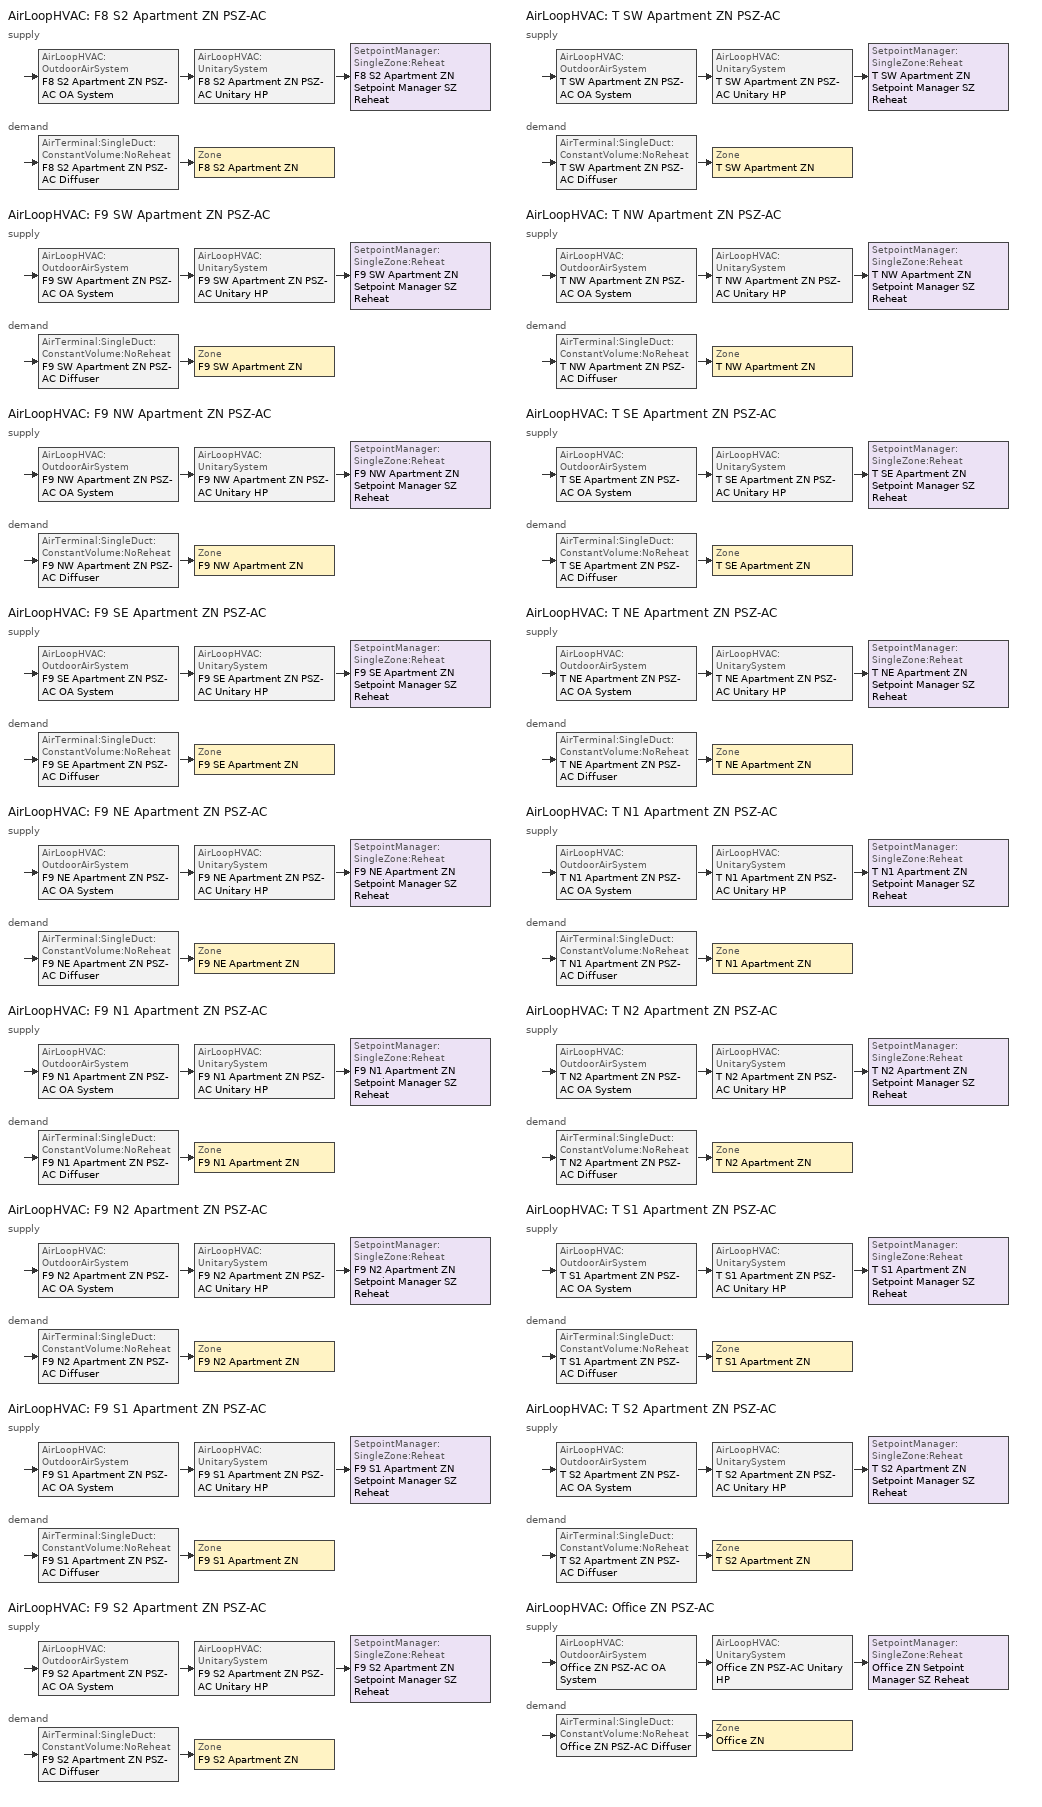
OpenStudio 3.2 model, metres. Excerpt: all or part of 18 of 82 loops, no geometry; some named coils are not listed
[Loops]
AirLoopHVAC 'F8 S2 Apartment ZN PSZ-AC'
 supply: AirLoopHVAC:OutdoorAirSystem 'F8 S2 Apartment ZN PSZ-AC OA System' > AirLoopHVAC:UnitarySystem 'F8 S2 Apartment ZN PSZ-AC Unitary HP' > SetpointManager:SingleZone:Reheat 'F8 S2 Apartment ZN Setpoint Manager SZ Reheat'
 demand: AirTerminal:SingleDuct:ConstantVolume:NoReheat 'F8 S2 Apartment ZN PSZ-AC Diffuser' > Zone 'F8 S2 Apartment ZN'
AirLoopHVAC 'F9 SW Apartment ZN PSZ-AC'
 supply: AirLoopHVAC:OutdoorAirSystem 'F9 SW Apartment ZN PSZ-AC OA System' > AirLoopHVAC:UnitarySystem 'F9 SW Apartment ZN PSZ-AC Unitary HP' > SetpointManager:SingleZone:Reheat 'F9 SW Apartment ZN Setpoint Manager SZ Reheat'
 demand: AirTerminal:SingleDuct:ConstantVolume:NoReheat 'F9 SW Apartment ZN PSZ-AC Diffuser' > Zone 'F9 SW Apartment ZN'
AirLoopHVAC 'F9 NW Apartment ZN PSZ-AC'
 supply: AirLoopHVAC:OutdoorAirSystem 'F9 NW Apartment ZN PSZ-AC OA System' > AirLoopHVAC:UnitarySystem 'F9 NW Apartment ZN PSZ-AC Unitary HP' > SetpointManager:SingleZone:Reheat 'F9 NW Apartment ZN Setpoint Manager SZ Reheat'
 demand: AirTerminal:SingleDuct:ConstantVolume:NoReheat 'F9 NW Apartment ZN PSZ-AC Diffuser' > Zone 'F9 NW Apartment ZN'
AirLoopHVAC 'F9 SE Apartment ZN PSZ-AC'
 supply: AirLoopHVAC:OutdoorAirSystem 'F9 SE Apartment ZN PSZ-AC OA System' > AirLoopHVAC:UnitarySystem 'F9 SE Apartment ZN PSZ-AC Unitary HP' > SetpointManager:SingleZone:Reheat 'F9 SE Apartment ZN Setpoint Manager SZ Reheat'
 demand: AirTerminal:SingleDuct:ConstantVolume:NoReheat 'F9 SE Apartment ZN PSZ-AC Diffuser' > Zone 'F9 SE Apartment ZN'
AirLoopHVAC 'F9 NE Apartment ZN PSZ-AC'
 supply: AirLoopHVAC:OutdoorAirSystem 'F9 NE Apartment ZN PSZ-AC OA System' > AirLoopHVAC:UnitarySystem 'F9 NE Apartment ZN PSZ-AC Unitary HP' > SetpointManager:SingleZone:Reheat 'F9 NE Apartment ZN Setpoint Manager SZ Reheat'
 demand: AirTerminal:SingleDuct:ConstantVolume:NoReheat 'F9 NE Apartment ZN PSZ-AC Diffuser' > Zone 'F9 NE Apartment ZN'
AirLoopHVAC 'F9 N1 Apartment ZN PSZ-AC'
 supply: AirLoopHVAC:OutdoorAirSystem 'F9 N1 Apartment ZN PSZ-AC OA System' > AirLoopHVAC:UnitarySystem 'F9 N1 Apartment ZN PSZ-AC Unitary HP' > SetpointManager:SingleZone:Reheat 'F9 N1 Apartment ZN Setpoint Manager SZ Reheat'
 demand: AirTerminal:SingleDuct:ConstantVolume:NoReheat 'F9 N1 Apartment ZN PSZ-AC Diffuser' > Zone 'F9 N1 Apartment ZN'
AirLoopHVAC 'F9 N2 Apartment ZN PSZ-AC'
 supply: AirLoopHVAC:OutdoorAirSystem 'F9 N2 Apartment ZN PSZ-AC OA System' > AirLoopHVAC:UnitarySystem 'F9 N2 Apartment ZN PSZ-AC Unitary HP' > SetpointManager:SingleZone:Reheat 'F9 N2 Apartment ZN Setpoint Manager SZ Reheat'
 demand: AirTerminal:SingleDuct:ConstantVolume:NoReheat 'F9 N2 Apartment ZN PSZ-AC Diffuser' > Zone 'F9 N2 Apartment ZN'
AirLoopHVAC 'F9 S1 Apartment ZN PSZ-AC'
 supply: AirLoopHVAC:OutdoorAirSystem 'F9 S1 Apartment ZN PSZ-AC OA System' > AirLoopHVAC:UnitarySystem 'F9 S1 Apartment ZN PSZ-AC Unitary HP' > SetpointManager:SingleZone:Reheat 'F9 S1 Apartment ZN Setpoint Manager SZ Reheat'
 demand: AirTerminal:SingleDuct:ConstantVolume:NoReheat 'F9 S1 Apartment ZN PSZ-AC Diffuser' > Zone 'F9 S1 Apartment ZN'
AirLoopHVAC 'F9 S2 Apartment ZN PSZ-AC'
 supply: AirLoopHVAC:OutdoorAirSystem 'F9 S2 Apartment ZN PSZ-AC OA System' > AirLoopHVAC:UnitarySystem 'F9 S2 Apartment ZN PSZ-AC Unitary HP' > SetpointManager:SingleZone:Reheat 'F9 S2 Apartment ZN Setpoint Manager SZ Reheat'
 demand: AirTerminal:SingleDuct:ConstantVolume:NoReheat 'F9 S2 Apartment ZN PSZ-AC Diffuser' > Zone 'F9 S2 Apartment ZN'
AirLoopHVAC 'T SW Apartment ZN PSZ-AC'
 supply: AirLoopHVAC:OutdoorAirSystem 'T SW Apartment ZN PSZ-AC OA System' > AirLoopHVAC:UnitarySystem 'T SW Apartment ZN PSZ-AC Unitary HP' > SetpointManager:SingleZone:Reheat 'T SW Apartment ZN Setpoint Manager SZ Reheat'
 demand: AirTerminal:SingleDuct:ConstantVolume:NoReheat 'T SW Apartment ZN PSZ-AC Diffuser' > Zone 'T SW Apartment ZN'
AirLoopHVAC 'T NW Apartment ZN PSZ-AC'
 supply: AirLoopHVAC:OutdoorAirSystem 'T NW Apartment ZN PSZ-AC OA System' > AirLoopHVAC:UnitarySystem 'T NW Apartment ZN PSZ-AC Unitary HP' > SetpointManager:SingleZone:Reheat 'T NW Apartment ZN Setpoint Manager SZ Reheat'
 demand: AirTerminal:SingleDuct:ConstantVolume:NoReheat 'T NW Apartment ZN PSZ-AC Diffuser' > Zone 'T NW Apartment ZN'
AirLoopHVAC 'T SE Apartment ZN PSZ-AC'
 supply: AirLoopHVAC:OutdoorAirSystem 'T SE Apartment ZN PSZ-AC OA System' > AirLoopHVAC:UnitarySystem 'T SE Apartment ZN PSZ-AC Unitary HP' > SetpointManager:SingleZone:Reheat 'T SE Apartment ZN Setpoint Manager SZ Reheat'
 demand: AirTerminal:SingleDuct:ConstantVolume:NoReheat 'T SE Apartment ZN PSZ-AC Diffuser' > Zone 'T SE Apartment ZN'
AirLoopHVAC 'T NE Apartment ZN PSZ-AC'
 supply: AirLoopHVAC:OutdoorAirSystem 'T NE Apartment ZN PSZ-AC OA System' > AirLoopHVAC:UnitarySystem 'T NE Apartment ZN PSZ-AC Unitary HP' > SetpointManager:SingleZone:Reheat 'T NE Apartment ZN Setpoint Manager SZ Reheat'
 demand: AirTerminal:SingleDuct:ConstantVolume:NoReheat 'T NE Apartment ZN PSZ-AC Diffuser' > Zone 'T NE Apartment ZN'
AirLoopHVAC 'T N1 Apartment ZN PSZ-AC'
 supply: AirLoopHVAC:OutdoorAirSystem 'T N1 Apartment ZN PSZ-AC OA System' > AirLoopHVAC:UnitarySystem 'T N1 Apartment ZN PSZ-AC Unitary HP' > SetpointManager:SingleZone:Reheat 'T N1 Apartment ZN Setpoint Manager SZ Reheat'
 demand: AirTerminal:SingleDuct:ConstantVolume:NoReheat 'T N1 Apartment ZN PSZ-AC Diffuser' > Zone 'T N1 Apartment ZN'
AirLoopHVAC 'T N2 Apartment ZN PSZ-AC'
 supply: AirLoopHVAC:OutdoorAirSystem 'T N2 Apartment ZN PSZ-AC OA System' > AirLoopHVAC:UnitarySystem 'T N2 Apartment ZN PSZ-AC Unitary HP' > SetpointManager:SingleZone:Reheat 'T N2 Apartment ZN Setpoint Manager SZ Reheat'
 demand: AirTerminal:SingleDuct:ConstantVolume:NoReheat 'T N2 Apartment ZN PSZ-AC Diffuser' > Zone 'T N2 Apartment ZN'
AirLoopHVAC 'T S1 Apartment ZN PSZ-AC'
 supply: AirLoopHVAC:OutdoorAirSystem 'T S1 Apartment ZN PSZ-AC OA System' > AirLoopHVAC:UnitarySystem 'T S1 Apartment ZN PSZ-AC Unitary HP' > SetpointManager:SingleZone:Reheat 'T S1 Apartment ZN Setpoint Manager SZ Reheat'
 demand: AirTerminal:SingleDuct:ConstantVolume:NoReheat 'T S1 Apartment ZN PSZ-AC Diffuser' > Zone 'T S1 Apartment ZN'
AirLoopHVAC 'T S2 Apartment ZN PSZ-AC'
 supply: AirLoopHVAC:OutdoorAirSystem 'T S2 Apartment ZN PSZ-AC OA System' > AirLoopHVAC:UnitarySystem 'T S2 Apartment ZN PSZ-AC Unitary HP' > SetpointManager:SingleZone:Reheat 'T S2 Apartment ZN Setpoint Manager SZ Reheat'
 demand: AirTerminal:SingleDuct:ConstantVolume:NoReheat 'T S2 Apartment ZN PSZ-AC Diffuser' > Zone 'T S2 Apartment ZN'
AirLoopHVAC 'Office ZN PSZ-AC'
 supply: AirLoopHVAC:OutdoorAirSystem 'Office ZN PSZ-AC OA System' > AirLoopHVAC:UnitarySystem 'Office ZN PSZ-AC Unitary HP' > SetpointManager:SingleZone:Reheat 'Office ZN Setpoint Manager SZ Reheat'
 demand: AirTerminal:SingleDuct:ConstantVolume:NoReheat 'Office ZN PSZ-AC Diffuser' > Zone 'Office ZN'
[Sizing:Zone] Zone Cooling Design Supply Air Temperature Input Method=SupplyAirTemperature; Zone Cooling Design Supply Air Temperature {C}=12.7778; Zone Cooling Design Supply Air Temperature Difference {deltaC}=11.11; Zone Heating Design Supply Air Temperature Input Method=SupplyAirTemperature; Zone Heating Design Supply Air Temperature {C}=50; Zone Heating Design Supply Air Temperature Difference {deltaC}=11.11; Zone Cooling Design Supply Air Humidity Ratio {kg-H2O/kg-air}=0.0085; Zone Heating Design Supply Air Humidity Ratio {kg-H2O/kg-air}=0.008; Cooling Design Air Flow Method=DesignDay; Heating Design Air Flow Method=DesignDay; Account for Dedicated Outdoor Air System=No; Dedicated Outdoor Air System Control Strategy=NeutralSupplyAir; Dedicated Outdoor Air Low Setpoint Temperature for Design {C}=autosize; Dedicated Outdoor Air High Setpoint Temperature for Design {C}=autosize
F8 S2 Apartment ZN; F9 N1 Apartment ZN; F9 N2 Apartment ZN; F9 NE Apartment ZN; F9 NW Apartment ZN; F9 S1 Apartment ZN; F9 S2 Apartment ZN; F9 SE Apartment ZN; F9 SW Apartment ZN; Office ZN; T N1 Apartment ZN; T N2 Apartment ZN; T NE Apartment ZN; T NW Apartment ZN; T S1 Apartment ZN; T S2 Apartment ZN; T SE Apartment ZN; T SW Apartment ZN
[Zone equipment]
F8 S2 Apartment ZN: F8 S2 Apartment ZN PSZ-AC Diffuser, F8 S2 Apartment ZN ERV
F9 N1 Apartment ZN: F9 N1 Apartment ZN PSZ-AC Diffuser, F9 N1 Apartment ZN ERV
F9 N2 Apartment ZN: F9 N2 Apartment ZN PSZ-AC Diffuser, F9 N2 Apartment ZN ERV
F9 NE Apartment ZN: F9 NE Apartment ZN PSZ-AC Diffuser, F9 NE Apartment ZN ERV
F9 NW Apartment ZN: F9 NW Apartment ZN PSZ-AC Diffuser, F9 NW Apartment ZN ERV
F9 S1 Apartment ZN: F9 S1 Apartment ZN PSZ-AC Diffuser, F9 S1 Apartment ZN ERV
F9 S2 Apartment ZN: F9 S2 Apartment ZN PSZ-AC Diffuser, F9 S2 Apartment ZN ERV
F9 SE Apartment ZN: F9 SE Apartment ZN PSZ-AC Diffuser, F9 SE Apartment ZN ERV
F9 SW Apartment ZN: F9 SW Apartment ZN PSZ-AC Diffuser, F9 SW Apartment ZN ERV
Office ZN: Office ZN PSZ-AC Diffuser
T N1 Apartment ZN: T N1 Apartment ZN PSZ-AC Diffuser, T N1 Apartment ZN ERV
T N2 Apartment ZN: T N2 Apartment ZN PSZ-AC Diffuser, T N2 Apartment ZN ERV
T NE Apartment ZN: T NE Apartment ZN PSZ-AC Diffuser, T NE Apartment ZN ERV
T NW Apartment ZN: T NW Apartment ZN PSZ-AC Diffuser, T NW Apartment ZN ERV
T S1 Apartment ZN: T S1 Apartment ZN PSZ-AC Diffuser, T S1 Apartment ZN ERV
T S2 Apartment ZN: T S2 Apartment ZN PSZ-AC Diffuser, T S2 Apartment ZN ERV
T SE Apartment ZN: T SE Apartment ZN PSZ-AC Diffuser, T SE Apartment ZN ERV
T SW Apartment ZN: T SW Apartment ZN PSZ-AC Diffuser, T SW Apartment ZN ERV
[AirLoopHVAC] Availability Schedule=Always On; Design Supply Air Flow Rate {m3/s}=autosize; Design Return Air Flow Fraction of Supply Air Flow=1
F8 S2 Apartment ZN PSZ-AC; F9 SW Apartment ZN PSZ-AC; F9 NW Apartment ZN PSZ-AC; F9 SE Apartment ZN PSZ-AC; F9 NE Apartment ZN PSZ-AC; F9 N1 Apartment ZN PSZ-AC; F9 N2 Apartment ZN PSZ-AC; F9 S1 Apartment ZN PSZ-AC; F9 S2 Apartment ZN PSZ-AC; T SW Apartment ZN PSZ-AC; T NW Apartment ZN PSZ-AC; T SE Apartment ZN PSZ-AC; T NE Apartment ZN PSZ-AC; T N1 Apartment ZN PSZ-AC; T N2 Apartment ZN PSZ-AC; T S1 Apartment ZN PSZ-AC; T S2 Apartment ZN PSZ-AC; Office ZN PSZ-AC
[Sizing:System] Type of Load to Size On=Sensible; Design Outdoor Air Flow Rate {m3/s}=Autosize; Central Heating Maximum System Air Flow Ratio=1; Preheat Design Temperature {C}=7.22222; Preheat Design Humidity Ratio {kg-H2O/kg-Air}=0.008; Precool Design Temperature {C}=12.7778; Precool Design Humidity Ratio {kg-H2O/kg-Air}=0.008; Central Cooling Design Supply Air Temperature {C}=12.7778; Central Heating Design Supply Air Temperature {C}=50; Sizing Option=Coincident; 100% Outdoor Air in Cooling=No; 100% Outdoor Air in Heating=No; Central Cooling Design Supply Air Humidity Ratio {kg-H2O/kg-Air}=0.0085; Central Heating Design Supply Air Humidity Ratio {kg-H2O/kg-Air}=0.008; Cooling Design Air Flow Method=DesignDay; Cooling Design Air Flow Rate {m3/s}=0; Heating Design Air Flow Method=DesignDay; Heating Design Air Flow Rate {m3/s}=0; System Outdoor Air Method=ZoneSum; Zone Maximum Outdoor Air Fraction=1; Cooling Supply Air Flow Rate Per Floor Area {m3/s-m2}=0.00996765; Cooling Fraction of Autosized Cooling Supply Air Flow Rate=1; Cooling Supply Air Flow Rate Per Unit Cooling Capacity {m3/s-W}=3.94755e-05; Heating Supply Air Flow Rate Per Floor Area {m3/s-m2}=0.00996765; Heating Fraction of Autosized Heating Supply Air Flow Rate=1; Heating Fraction of Autosized Cooling Supply Air Flow Rate=1; Heating Supply Air Flow Rate Per Unit Heating Capacity {m3/s-W}=3.15882e-05; Cooling Design Capacity Method=CoolingDesignCapacity; Cooling Design Capacity {W}=autosize; Cooling Design Capacity Per Floor Area {W/m2}=234.7; Fraction of Autosized Cooling Design Capacity=1; Heating Design Capacity Method=HeatingDesignCapacity; Heating Design Capacity {W}=autosize; Heating Design Capacity Per Floor Area {W/m2}=157; Fraction of Autosized Heating Design Capacity=1; Central Cooling Capacity Control Method=OnOff
F8 S2 Apartment ZN PSZ-AC; F9 SW Apartment ZN PSZ-AC; F9 NW Apartment ZN PSZ-AC; F9 SE Apartment ZN PSZ-AC; F9 NE Apartment ZN PSZ-AC; F9 N1 Apartment ZN PSZ-AC; F9 N2 Apartment ZN PSZ-AC; F9 S1 Apartment ZN PSZ-AC; F9 S2 Apartment ZN PSZ-AC; T SW Apartment ZN PSZ-AC; T NW Apartment ZN PSZ-AC; T SE Apartment ZN PSZ-AC; T NE Apartment ZN PSZ-AC; T N1 Apartment ZN PSZ-AC; T N2 Apartment ZN PSZ-AC; T S1 Apartment ZN PSZ-AC; T S2 Apartment ZN PSZ-AC; Office ZN PSZ-AC
[SetpointManager:SingleZone:Reheat] Minimum Supply Air Temperature {C}=12.7778; Maximum Supply Air Temperature {C}=50
Name | Control Zone | Setpoint Node or NodeList
F8 S2 Apartment ZN Setpoint Manager SZ Reheat | F8 S2 Apartment ZN | F8 S2 Apartment ZN PSZ-AC Supply Outlet Node
F9 SW Apartment ZN Setpoint Manager SZ Reheat | F9 SW Apartment ZN | F9 SW Apartment ZN PSZ-AC Supply Outlet Node
F9 NW Apartment ZN Setpoint Manager SZ Reheat | F9 NW Apartment ZN | F9 NW Apartment ZN PSZ-AC Supply Outlet Node
F9 SE Apartment ZN Setpoint Manager SZ Reheat | F9 SE Apartment ZN | F9 SE Apartment ZN PSZ-AC Supply Outlet Node
F9 NE Apartment ZN Setpoint Manager SZ Reheat | F9 NE Apartment ZN | F9 NE Apartment ZN PSZ-AC Supply Outlet Node
F9 N1 Apartment ZN Setpoint Manager SZ Reheat | F9 N1 Apartment ZN | F9 N1 Apartment ZN PSZ-AC Supply Outlet Node
F9 N2 Apartment ZN Setpoint Manager SZ Reheat | F9 N2 Apartment ZN | F9 N2 Apartment ZN PSZ-AC Supply Outlet Node
F9 S1 Apartment ZN Setpoint Manager SZ Reheat | F9 S1 Apartment ZN | F9 S1 Apartment ZN PSZ-AC Supply Outlet Node
F9 S2 Apartment ZN Setpoint Manager SZ Reheat | F9 S2 Apartment ZN | F9 S2 Apartment ZN PSZ-AC Supply Outlet Node
T SW Apartment ZN Setpoint Manager SZ Reheat | T SW Apartment ZN | T SW Apartment ZN PSZ-AC Supply Outlet Node
T NW Apartment ZN Setpoint Manager SZ Reheat | T NW Apartment ZN | T NW Apartment ZN PSZ-AC Supply Outlet Node
T SE Apartment ZN Setpoint Manager SZ Reheat | T SE Apartment ZN | T SE Apartment ZN PSZ-AC Supply Outlet Node
T NE Apartment ZN Setpoint Manager SZ Reheat | T NE Apartment ZN | T NE Apartment ZN PSZ-AC Supply Outlet Node
T N1 Apartment ZN Setpoint Manager SZ Reheat | T N1 Apartment ZN | T N1 Apartment ZN PSZ-AC Supply Outlet Node
T N2 Apartment ZN Setpoint Manager SZ Reheat | T N2 Apartment ZN | T N2 Apartment ZN PSZ-AC Supply Outlet Node
T S1 Apartment ZN Setpoint Manager SZ Reheat | T S1 Apartment ZN | T S1 Apartment ZN PSZ-AC Supply Outlet Node
T S2 Apartment ZN Setpoint Manager SZ Reheat | T S2 Apartment ZN | T S2 Apartment ZN PSZ-AC Supply Outlet Node
Office ZN Setpoint Manager SZ Reheat | Office ZN | Office ZN PSZ-AC Supply Outlet Node
[Coil:Heating:Electric] Availability Schedule=Always On Discrete; Efficiency=1
F8 S2 Apartment ZN PSZ-AC Electric Backup Htg Coil; F9 SW Apartment ZN PSZ-AC Electric Backup Htg Coil; F9 NW Apartment ZN PSZ-AC Electric Backup Htg Coil; F9 SE Apartment ZN PSZ-AC Electric Backup Htg Coil; F9 NE Apartment ZN PSZ-AC Electric Backup Htg Coil; F9 N1 Apartment ZN PSZ-AC Electric Backup Htg Coil; F9 N2 Apartment ZN PSZ-AC Electric Backup Htg Coil; F9 S1 Apartment ZN PSZ-AC Electric Backup Htg Coil; F9 S2 Apartment ZN PSZ-AC Electric Backup Htg Coil; T SW Apartment ZN PSZ-AC Electric Backup Htg Coil; T NW Apartment ZN PSZ-AC Electric Backup Htg Coil; T SE Apartment ZN PSZ-AC Electric Backup Htg Coil; T NE Apartment ZN PSZ-AC Electric Backup Htg Coil; T N1 Apartment ZN PSZ-AC Electric Backup Htg Coil; T N2 Apartment ZN PSZ-AC Electric Backup Htg Coil; T S1 Apartment ZN PSZ-AC Electric Backup Htg Coil; T S2 Apartment ZN PSZ-AC Electric Backup Htg Coil; Office ZN PSZ-AC Electric Backup Htg Coil
[Fan:OnOff] Availability Schedule=Always On Discrete; Maximum Flow Rate {m3/s}=autosize; Motor In Airstream Fraction=1
Name | Fan Total Efficiency | Pressure Rise {Pa} | Motor Efficiency | Fan Power Ratio Function of Speed Ratio Curve | Fan Efficiency Ratio Function of Speed Ratio Curve
F8 S2 Apartment ZN PSZ-AC Fan | 0.53625 | 622.722 | 0.825 | Fan On Off Power Curve 62 | Fan On Off Efficiency Curve 62
F9 SW Apartment ZN PSZ-AC Fan | 0.53625 | 622.722 | 0.825 | Fan On Off Power Curve 63 | Fan On Off Efficiency Curve 63
F9 NW Apartment ZN PSZ-AC Fan | 0.53625 | 622.722 | 0.825 | Fan On Off Power Curve 64 | Fan On Off Efficiency Curve 64
F9 SE Apartment ZN PSZ-AC Fan | 0.53625 | 622.722 | 0.825 | Fan On Off Power Curve 65 | Fan On Off Efficiency Curve 65
F9 NE Apartment ZN PSZ-AC Fan | 0.53625 | 622.722 | 0.825 | Fan On Off Power Curve 66 | Fan On Off Efficiency Curve 66
F9 N1 Apartment ZN PSZ-AC Fan | 0.53625 | 622.722 | 0.825 | Fan On Off Power Curve 67 | Fan On Off Efficiency Curve 67
F9 N2 Apartment ZN PSZ-AC Fan | 0.53625 | 622.722 | 0.825 | Fan On Off Power Curve 68 | Fan On Off Efficiency Curve 68
F9 S1 Apartment ZN PSZ-AC Fan | 0.53625 | 622.722 | 0.825 | Fan On Off Power Curve 69 | Fan On Off Efficiency Curve 69
F9 S2 Apartment ZN PSZ-AC Fan | 0.53625 | 622.722 | 0.825 | Fan On Off Power Curve 70 | Fan On Off Efficiency Curve 70
T SW Apartment ZN PSZ-AC Fan | 0.53625 | 622.722 | 0.825 | Fan On Off Power Curve 71 | Fan On Off Efficiency Curve 71
T NW Apartment ZN PSZ-AC Fan | 0.53625 | 622.722 | 0.825 | Fan On Off Power Curve 72 | Fan On Off Efficiency Curve 72
T SE Apartment ZN PSZ-AC Fan | 0.53625 | 622.722 | 0.825 | Fan On Off Power Curve 73 | Fan On Off Efficiency Curve 73
T NE Apartment ZN PSZ-AC Fan | 0.53625 | 622.722 | 0.825 | Fan On Off Power Curve 74 | Fan On Off Efficiency Curve 74
T N1 Apartment ZN PSZ-AC Fan | 0.53625 | 622.722 | 0.825 | Fan On Off Power Curve 75 | Fan On Off Efficiency Curve 75
T N2 Apartment ZN PSZ-AC Fan | 0.53625 | 622.722 | 0.825 | Fan On Off Power Curve 76 | Fan On Off Efficiency Curve 76
T S1 Apartment ZN PSZ-AC Fan | 0.53625 | 622.722 | 0.825 | Fan On Off Power Curve 77 | Fan On Off Efficiency Curve 77
T S2 Apartment ZN PSZ-AC Fan | 0.53625 | 622.722 | 0.825 | Fan On Off Power Curve 78 | Fan On Off Efficiency Curve 78
Office ZN PSZ-AC Fan | 0.53625 | 622.722 | 0.825 | Fan On Off Power Curve 79 | Fan On Off Efficiency Curve 79
T S2 Apartment ZN ERV Supply Fan | 0.303158 | 270.648 | 0.48 | Fan On Off Power Curve 80 | Fan On Off Efficiency Curve 80
T S2 Apartment ZN ERV Exhaust Fan | 0.303158 | 270.648 | 0.48 | Fan On Off Power Curve 81 | Fan On Off Efficiency Curve 81
T SW Apartment ZN ERV Supply Fan | 0.303158 | 233.6875 | 0.48 | Fan On Off Power Curve 90 | Fan On Off Efficiency Curve 90
T SW Apartment ZN ERV Exhaust Fan | 0.303158 | 233.6875 | 0.48 | Fan On Off Power Curve 91 | Fan On Off Efficiency Curve 91
T NW Apartment ZN ERV Supply Fan | 0.303158 | 270.648 | 0.48 | Fan On Off Power Curve 114 | Fan On Off Efficiency Curve 114
T NW Apartment ZN ERV Exhaust Fan | 0.303158 | 270.648 | 0.48 | Fan On Off Power Curve 115 | Fan On Off Efficiency Curve 115
F9 SE Apartment ZN ERV Supply Fan | 0.303158 | 270.648 | 0.48 | Fan On Off Power Curve 122 | Fan On Off Efficiency Curve 122
F9 SE Apartment ZN ERV Exhaust Fan | 0.303158 | 270.648 | 0.48 | Fan On Off Power Curve 123 | Fan On Off Efficiency Curve 123
F9 NE Apartment ZN ERV Supply Fan | 0.303158 | 270.648 | 0.48 | Fan On Off Power Curve 154 | Fan On Off Efficiency Curve 154
F9 NE Apartment ZN ERV Exhaust Fan | 0.303158 | 270.648 | 0.48 | Fan On Off Power Curve 155 | Fan On Off Efficiency Curve 155
F8 S2 Apartment ZN ERV Supply Fan | 0.303158 | 270.648 | 0.48 | Fan On Off Power Curve 174 | Fan On Off Efficiency Curve 174
F8 S2 Apartment ZN ERV Exhaust Fan | 0.303158 | 270.648 | 0.48 | Fan On Off Power Curve 175 | Fan On Off Efficiency Curve 175
F9 SW Apartment ZN ERV Supply Fan | 0.303158 | 270.648 | 0.48 | Fan On Off Power Curve 176 | Fan On Off Efficiency Curve 176
F9 SW Apartment ZN ERV Exhaust Fan | 0.303158 | 270.648 | 0.48 | Fan On Off Power Curve 177 | Fan On Off Efficiency Curve 177
T N2 Apartment ZN ERV Supply Fan | 0.303158 | 270.648 | 0.48 | Fan On Off Power Curve 190 | Fan On Off Efficiency Curve 190
T N2 Apartment ZN ERV Exhaust Fan | 0.303158 | 270.648 | 0.48 | Fan On Off Power Curve 191 | Fan On Off Efficiency Curve 191
T SE Apartment ZN ERV Supply Fan | 0.303158 | 270.648 | 0.48 | Fan On Off Power Curve 206 | Fan On Off Efficiency Curve 206
T SE Apartment ZN ERV Exhaust Fan | 0.303158 | 270.648 | 0.48 | Fan On Off Power Curve 207 | Fan On Off Efficiency Curve 207
F9 NW Apartment ZN ERV Supply Fan | 0.303158 | 270.648 | 0.48 | Fan On Off Power Curve 214 | Fan On Off Efficiency Curve 214
F9 NW Apartment ZN ERV Exhaust Fan | 0.303158 | 270.648 | 0.48 | Fan On Off Power Curve 215 | Fan On Off Efficiency Curve 215
F9 N1 Apartment ZN ERV Supply Fan | 0.303158 | 270.648 | 0.48 | Fan On Off Power Curve 218 | Fan On Off Efficiency Curve 218
F9 N1 Apartment ZN ERV Exhaust Fan | 0.303158 | 270.648 | 0.48 | Fan On Off Power Curve 219 | Fan On Off Efficiency Curve 219
F9 S2 Apartment ZN ERV Supply Fan | 0.303158 | 270.648 | 0.48 | Fan On Off Power Curve 222 | Fan On Off Efficiency Curve 222
F9 S2 Apartment ZN ERV Exhaust Fan | 0.303158 | 270.648 | 0.48 | Fan On Off Power Curve 223 | Fan On Off Efficiency Curve 223
F9 N2 Apartment ZN ERV Supply Fan | 0.303158 | 270.648 | 0.48 | Fan On Off Power Curve 226 | Fan On Off Efficiency Curve 226
F9 N2 Apartment ZN ERV Exhaust Fan | 0.303158 | 270.648 | 0.48 | Fan On Off Power Curve 227 | Fan On Off Efficiency Curve 227
F9 S1 Apartment ZN ERV Supply Fan | 0.303158 | 270.648 | 0.48 | Fan On Off Power Curve 230 | Fan On Off Efficiency Curve 230
F9 S1 Apartment ZN ERV Exhaust Fan | 0.303158 | 270.648 | 0.48 | Fan On Off Power Curve 231 | Fan On Off Efficiency Curve 231
T NE Apartment ZN ERV Supply Fan | 0.303158 | 270.648 | 0.48 | Fan On Off Power Curve 232 | Fan On Off Efficiency Curve 232
T NE Apartment ZN ERV Exhaust Fan | 0.303158 | 270.648 | 0.48 | Fan On Off Power Curve 233 | Fan On Off Efficiency Curve 233
T N1 Apartment ZN ERV Supply Fan | 0.303158 | 270.648 | 0.48 | Fan On Off Power Curve 234 | Fan On Off Efficiency Curve 234
T N1 Apartment ZN ERV Exhaust Fan | 0.303158 | 270.648 | 0.48 | Fan On Off Power Curve 235 | Fan On Off Efficiency Curve 235
T S1 Apartment ZN ERV Supply Fan | 0.303158 | 270.648 | 0.48 | Fan On Off Power Curve 236 | Fan On Off Efficiency Curve 236
T S1 Apartment ZN ERV Exhaust Fan | 0.303158 | 270.648 | 0.48 | Fan On Off Power Curve 237 | Fan On Off Efficiency Curve 237
[AirLoopHVAC:UnitarySystem] Control Type=Load; Dehumidification Control Type=None; Availability Schedule=Always On; Fan Placement=BlowThrough; Supply Air Fan Operating Mode Schedule=Always Off Discrete; DX Heating Coil Sizing Ratio=1; Use DOAS DX Cooling Coil=No; DOAS DX Cooling Coil Leaving Minimum Air Temperature {C}=2; Latent Load Control=SensibleOnlyLoadControl; Supply Air Flow Rate Method During Cooling Operation=SupplyAirFlowRate; Supply Air Flow Rate During Cooling Operation {m3/s}=Autosize; Supply Air Flow Rate Method During Heating Operation=SupplyAirFlowRate; Supply Air Flow Rate During Heating Operation {m3/s}=Autosize; Supply Air Flow Rate Method When No Cooling or Heating is Required=SupplyAirFlowRate; Supply Air Flow Rate When No Cooling or Heating is Required {m3/s}=Autosize; Maximum Supply Air Temperature {C}=50; Maximum Outdoor Dry-Bulb Temperature for Supplemental Heater Operation {C}=4.44444; Maximum Cycling Rate {cycles/hr}=2.5; Heat Pump Time Constant {s}=60; Fraction of On-Cycle Power Use=0.01; Heat Pump Fan Delay Time {s}=60; Ancilliary On-Cycle Electric Power {W}=0; Ancilliary Off-Cycle Electric Power {W}=0
Name | Controlling Zone or Thermostat Location | Supply Fan | Heating Coil | Cooling Coil | Supplemental Heating Coil
F8 S2 Apartment ZN PSZ-AC Unitary HP | F8 S2 Apartment ZN | F8 S2 Apartment ZN PSZ-AC Fan | F8 S2 Apartment ZN PSZ-AC Water-to-Air HP Htg Coil 11 Clg kBtu/hr 4.3COPH | F8 S2 Apartment ZN PSZ-AC Water-to-Air HP Clg Coil 11kBtu/hr 12.2EER | F8 S2 Apartment ZN PSZ-AC Electric Backup Htg Coil
F9 SW Apartment ZN PSZ-AC Unitary HP | F9 SW Apartment ZN | F9 SW Apartment ZN PSZ-AC Fan | F9 SW Apartment ZN PSZ-AC Water-to-Air HP Htg Coil 16 Clg kBtu/hr 4.3COPH | F9 SW Apartment ZN PSZ-AC Water-to-Air HP Clg Coil 16kBtu/hr 12.2EER | F9 SW Apartment ZN PSZ-AC Electric Backup Htg Coil
F9 NW Apartment ZN PSZ-AC Unitary HP | F9 NW Apartment ZN | F9 NW Apartment ZN PSZ-AC Fan | F9 NW Apartment ZN PSZ-AC Water-to-Air HP Htg Coil 15 Clg kBtu/hr 4.3COPH | F9 NW Apartment ZN PSZ-AC Water-to-Air HP Clg Coil 15kBtu/hr 12.2EER | F9 NW Apartment ZN PSZ-AC Electric Backup Htg Coil
F9 SE Apartment ZN PSZ-AC Unitary HP | F9 SE Apartment ZN | F9 SE Apartment ZN PSZ-AC Fan | F9 SE Apartment ZN PSZ-AC Water-to-Air HP Htg Coil 14 Clg kBtu/hr 4.3COPH | F9 SE Apartment ZN PSZ-AC Water-to-Air HP Clg Coil 14kBtu/hr 12.2EER | F9 SE Apartment ZN PSZ-AC Electric Backup Htg Coil
F9 NE Apartment ZN PSZ-AC Unitary HP | F9 NE Apartment ZN | F9 NE Apartment ZN PSZ-AC Fan | F9 NE Apartment ZN PSZ-AC Water-to-Air HP Htg Coil 12 Clg kBtu/hr 4.3COPH | F9 NE Apartment ZN PSZ-AC Water-to-Air HP Clg Coil 12kBtu/hr 12.2EER | F9 NE Apartment ZN PSZ-AC Electric Backup Htg Coil
F9 N1 Apartment ZN PSZ-AC Unitary HP | F9 N1 Apartment ZN | F9 N1 Apartment ZN PSZ-AC Fan | F9 N1 Apartment ZN PSZ-AC Water-to-Air HP Htg Coil 10 Clg kBtu/hr 4.3COPH | F9 N1 Apartment ZN PSZ-AC Water-to-Air HP Clg Coil 10kBtu/hr 12.2EER | F9 N1 Apartment ZN PSZ-AC Electric Backup Htg Coil
F9 N2 Apartment ZN PSZ-AC Unitary HP | F9 N2 Apartment ZN | F9 N2 Apartment ZN PSZ-AC Fan | F9 N2 Apartment ZN PSZ-AC Water-to-Air HP Htg Coil 9 Clg kBtu/hr 4.3COPH | F9 N2 Apartment ZN PSZ-AC Water-to-Air HP Clg Coil 9kBtu/hr 12.2EER | F9 N2 Apartment ZN PSZ-AC Electric Backup Htg Coil
F9 S1 Apartment ZN PSZ-AC Unitary HP | F9 S1 Apartment ZN | F9 S1 Apartment ZN PSZ-AC Fan | F9 S1 Apartment ZN PSZ-AC Water-to-Air HP Htg Coil 11 Clg kBtu/hr 4.3COPH | F9 S1 Apartment ZN PSZ-AC Water-to-Air HP Clg Coil 11kBtu/hr 12.2EER | F9 S1 Apartment ZN PSZ-AC Electric Backup Htg Coil
F9 S2 Apartment ZN PSZ-AC Unitary HP | F9 S2 Apartment ZN | F9 S2 Apartment ZN PSZ-AC Fan | F9 S2 Apartment ZN PSZ-AC Water-to-Air HP Htg Coil 11 Clg kBtu/hr 4.3COPH | F9 S2 Apartment ZN PSZ-AC Water-to-Air HP Clg Coil 11kBtu/hr 12.2EER | F9 S2 Apartment ZN PSZ-AC Electric Backup Htg Coil
T SW Apartment ZN PSZ-AC Unitary HP | T SW Apartment ZN | T SW Apartment ZN PSZ-AC Fan | T SW Apartment ZN PSZ-AC Water-to-Air HP Htg Coil 19 Clg kBtu/hr 4.3COPH | T SW Apartment ZN PSZ-AC Water-to-Air HP Clg Coil 19kBtu/hr 13.0EER | T SW Apartment ZN PSZ-AC Electric Backup Htg Coil
T NW Apartment ZN PSZ-AC Unitary HP | T NW Apartment ZN | T NW Apartment ZN PSZ-AC Fan | T NW Apartment ZN PSZ-AC Water-to-Air HP Htg Coil 17 Clg kBtu/hr 4.3COPH | T NW Apartment ZN PSZ-AC Water-to-Air HP Clg Coil 17kBtu/hr 13.0EER | T NW Apartment ZN PSZ-AC Electric Backup Htg Coil
T SE Apartment ZN PSZ-AC Unitary HP | T SE Apartment ZN | T SE Apartment ZN PSZ-AC Fan | T SE Apartment ZN PSZ-AC Water-to-Air HP Htg Coil 17 Clg kBtu/hr 4.3COPH | T SE Apartment ZN PSZ-AC Water-to-Air HP Clg Coil 17kBtu/hr 13.0EER | T SE Apartment ZN PSZ-AC Electric Backup Htg Coil
T NE Apartment ZN PSZ-AC Unitary HP | T NE Apartment ZN | T NE Apartment ZN PSZ-AC Fan | T NE Apartment ZN PSZ-AC Water-to-Air HP Htg Coil 15 Clg kBtu/hr 4.3COPH | T NE Apartment ZN PSZ-AC Water-to-Air HP Clg Coil 15kBtu/hr 12.2EER | T NE Apartment ZN PSZ-AC Electric Backup Htg Coil
T N1 Apartment ZN PSZ-AC Unitary HP | T N1 Apartment ZN | T N1 Apartment ZN PSZ-AC Fan | T N1 Apartment ZN PSZ-AC Water-to-Air HP Htg Coil 11 Clg kBtu/hr 4.3COPH | T N1 Apartment ZN PSZ-AC Water-to-Air HP Clg Coil 11kBtu/hr 12.2EER | T N1 Apartment ZN PSZ-AC Electric Backup Htg Coil
T N2 Apartment ZN PSZ-AC Unitary HP | T N2 Apartment ZN | T N2 Apartment ZN PSZ-AC Fan | T N2 Apartment ZN PSZ-AC Water-to-Air HP Htg Coil 11 Clg kBtu/hr 4.3COPH | T N2 Apartment ZN PSZ-AC Water-to-Air HP Clg Coil 11kBtu/hr 12.2EER | T N2 Apartment ZN PSZ-AC Electric Backup Htg Coil
T S1 Apartment ZN PSZ-AC Unitary HP | T S1 Apartment ZN | T S1 Apartment ZN PSZ-AC Fan | T S1 Apartment ZN PSZ-AC Water-to-Air HP Htg Coil 14 Clg kBtu/hr 4.3COPH | T S1 Apartment ZN PSZ-AC Water-to-Air HP Clg Coil 14kBtu/hr 12.2EER | T S1 Apartment ZN PSZ-AC Electric Backup Htg Coil
T S2 Apartment ZN PSZ-AC Unitary HP | T S2 Apartment ZN | T S2 Apartment ZN PSZ-AC Fan | T S2 Apartment ZN PSZ-AC Water-to-Air HP Htg Coil 14 Clg kBtu/hr 4.3COPH | T S2 Apartment ZN PSZ-AC Water-to-Air HP Clg Coil 14kBtu/hr 12.2EER | T S2 Apartment ZN PSZ-AC Electric Backup Htg Coil
Office ZN PSZ-AC Unitary HP | Office ZN | Office ZN PSZ-AC Fan | Office ZN PSZ-AC Water-to-Air HP Htg Coil 14 Clg kBtu/hr 4.3COPH | Office ZN PSZ-AC Water-to-Air HP Clg Coil 14kBtu/hr 12.2EER | Office ZN PSZ-AC Electric Backup Htg Coil
[Controller:OutdoorAir] Minimum Outdoor Air Flow Rate {m3/s}=autosize; Maximum Outdoor Air Flow Rate {m3/s}=Autosize; Economizer Control Type=NoEconomizer; Economizer Control Action Type=ModulateFlow; Economizer Maximum Limit Dry-Bulb Temperature {C}=28; Economizer Maximum Limit Enthalpy {J/kg}=64000; Lockout Type=LockoutWithHeating; Minimum Limit Type=FixedMinimum; High Humidity Control=No
Name | Minimum Outdoor Air Schedule | Controller Mechanical Ventilation | Heat Recovery Bypass Control Type
F8 S2 Apartment ZN PSZ-AC OA System Controller | Always Off Discrete | Controller Mechanical Ventilation 63 | BypassWhenOAFlowGreaterThanMinimum
F9 SW Apartment ZN PSZ-AC OA System Controller | Always Off Discrete | Controller Mechanical Ventilation 64 | BypassWhenOAFlowGreaterThanMinimum
F9 NW Apartment ZN PSZ-AC OA System Controller | Always Off Discrete | Controller Mechanical Ventilation 65 | BypassWhenOAFlowGreaterThanMinimum
F9 SE Apartment ZN PSZ-AC OA System Controller | Always Off Discrete | Controller Mechanical Ventilation 66 | BypassWhenOAFlowGreaterThanMinimum
F9 NE Apartment ZN PSZ-AC OA System Controller | Always Off Discrete | Controller Mechanical Ventilation 67 | BypassWhenOAFlowGreaterThanMinimum
F9 N1 Apartment ZN PSZ-AC OA System Controller | Always Off Discrete | Controller Mechanical Ventilation 68 | BypassWhenOAFlowGreaterThanMinimum
F9 N2 Apartment ZN PSZ-AC OA System Controller | Always Off Discrete | Controller Mechanical Ventilation 69 | BypassWhenOAFlowGreaterThanMinimum
F9 S1 Apartment ZN PSZ-AC OA System Controller | Always Off Discrete | Controller Mechanical Ventilation 70 | BypassWhenOAFlowGreaterThanMinimum
F9 S2 Apartment ZN PSZ-AC OA System Controller | Always Off Discrete | Controller Mechanical Ventilation 71 | BypassWhenOAFlowGreaterThanMinimum
T SW Apartment ZN PSZ-AC OA System Controller | Always Off Discrete | Controller Mechanical Ventilation 72 | BypassWhenWithinEconomizerLimits
T NW Apartment ZN PSZ-AC OA System Controller | Always Off Discrete | Controller Mechanical Ventilation 73 | BypassWhenOAFlowGreaterThanMinimum
T SE Apartment ZN PSZ-AC OA System Controller | Always Off Discrete | Controller Mechanical Ventilation 74 | BypassWhenOAFlowGreaterThanMinimum
T NE Apartment ZN PSZ-AC OA System Controller | Always Off Discrete | Controller Mechanical Ventilation 75 | BypassWhenOAFlowGreaterThanMinimum
T N1 Apartment ZN PSZ-AC OA System Controller | Always Off Discrete | Controller Mechanical Ventilation 76 | BypassWhenOAFlowGreaterThanMinimum
T N2 Apartment ZN PSZ-AC OA System Controller | Always Off Discrete | Controller Mechanical Ventilation 77 | BypassWhenOAFlowGreaterThanMinimum
T S1 Apartment ZN PSZ-AC OA System Controller | Always Off Discrete | Controller Mechanical Ventilation 78 | BypassWhenOAFlowGreaterThanMinimum
T S2 Apartment ZN PSZ-AC OA System Controller | Always Off Discrete | Controller Mechanical Ventilation 79 | BypassWhenOAFlowGreaterThanMinimum
Office ZN PSZ-AC OA System Controller | Always On | Controller Mechanical Ventilation 80 | BypassWhenOAFlowGreaterThanMinimum
[Controller:MechanicalVentilation] Availability Schedule=Always On Discrete
Controller Mechanical Ventilation 63; Controller Mechanical Ventilation 64; Controller Mechanical Ventilation 65; Controller Mechanical Ventilation 66; Controller Mechanical Ventilation 67; Controller Mechanical Ventilation 68; Controller Mechanical Ventilation 69; Controller Mechanical Ventilation 70; Controller Mechanical Ventilation 71; Controller Mechanical Ventilation 72; Controller Mechanical Ventilation 73; Controller Mechanical Ventilation 74; Controller Mechanical Ventilation 75; Controller Mechanical Ventilation 76; Controller Mechanical Ventilation 77; Controller Mechanical Ventilation 78; Controller Mechanical Ventilation 79; Controller Mechanical Ventilation 80
[AirLoopHVAC:OutdoorAirSystem]
Name | Controller
F8 S2 Apartment ZN PSZ-AC OA System | F8 S2 Apartment ZN PSZ-AC OA System Controller
F9 SW Apartment ZN PSZ-AC OA System | F9 SW Apartment ZN PSZ-AC OA System Controller
F9 NW Apartment ZN PSZ-AC OA System | F9 NW Apartment ZN PSZ-AC OA System Controller
F9 SE Apartment ZN PSZ-AC OA System | F9 SE Apartment ZN PSZ-AC OA System Controller
F9 NE Apartment ZN PSZ-AC OA System | F9 NE Apartment ZN PSZ-AC OA System Controller
F9 N1 Apartment ZN PSZ-AC OA System | F9 N1 Apartment ZN PSZ-AC OA System Controller
F9 N2 Apartment ZN PSZ-AC OA System | F9 N2 Apartment ZN PSZ-AC OA System Controller
F9 S1 Apartment ZN PSZ-AC OA System | F9 S1 Apartment ZN PSZ-AC OA System Controller
F9 S2 Apartment ZN PSZ-AC OA System | F9 S2 Apartment ZN PSZ-AC OA System Controller
T SW Apartment ZN PSZ-AC OA System | T SW Apartment ZN PSZ-AC OA System Controller
T NW Apartment ZN PSZ-AC OA System | T NW Apartment ZN PSZ-AC OA System Controller
T SE Apartment ZN PSZ-AC OA System | T SE Apartment ZN PSZ-AC OA System Controller
T NE Apartment ZN PSZ-AC OA System | T NE Apartment ZN PSZ-AC OA System Controller
T N1 Apartment ZN PSZ-AC OA System | T N1 Apartment ZN PSZ-AC OA System Controller
T N2 Apartment ZN PSZ-AC OA System | T N2 Apartment ZN PSZ-AC OA System Controller
T S1 Apartment ZN PSZ-AC OA System | T S1 Apartment ZN PSZ-AC OA System Controller
T S2 Apartment ZN PSZ-AC OA System | T S2 Apartment ZN PSZ-AC OA System Controller
Office ZN PSZ-AC OA System | Office ZN PSZ-AC OA System Controller
[AirTerminal:SingleDuct:ConstantVolume:NoReheat] Availability Schedule=Always On Discrete; Maximum Air Flow Rate {m3/s}=AutoSize
F8 S2 Apartment ZN PSZ-AC Diffuser; F9 SW Apartment ZN PSZ-AC Diffuser; F9 NW Apartment ZN PSZ-AC Diffuser; F9 SE Apartment ZN PSZ-AC Diffuser; F9 NE Apartment ZN PSZ-AC Diffuser; F9 N1 Apartment ZN PSZ-AC Diffuser; F9 N2 Apartment ZN PSZ-AC Diffuser; F9 S1 Apartment ZN PSZ-AC Diffuser; F9 S2 Apartment ZN PSZ-AC Diffuser; T SW Apartment ZN PSZ-AC Diffuser; T NW Apartment ZN PSZ-AC Diffuser; T SE Apartment ZN PSZ-AC Diffuser; T NE Apartment ZN PSZ-AC Diffuser; T N1 Apartment ZN PSZ-AC Diffuser; T N2 Apartment ZN PSZ-AC Diffuser; T S1 Apartment ZN PSZ-AC Diffuser; T S2 Apartment ZN PSZ-AC Diffuser; Office ZN PSZ-AC Diffuser
[HeatExchanger:AirToAir:SensibleAndLatent] Availability Schedule=Always On - No Design Day; Nominal Supply Air Flow Rate {m3/s}=autosize; Nominal Electric Power {W}=0; Supply Air Outlet Temperature Control=No; Heat Exchanger Type=Rotary; Frost Control Type=ExhaustOnly; Threshold Temperature {C}=-23.3; Initial Defrost Time Fraction=0.167; Rate of Defrost Time Fraction Increase {1/K}=1.44; Economizer Lockout=No
Name | Sensible Effectiveness at 100% Heating Air Flow | Latent Effectiveness at 100% Heating Air Flow | Sensible Effectiveness at 75% Heating Air Flow | Latent Effectiveness at 75% Heating Air Flow | Sensible Effectiveness at 100% Cooling Air Flow | Latent Effectiveness at 100% Cooling Air Flow | Sensible Effectiveness at 75% Cooling Air Flow | Latent Effectiveness at 75% Cooling Air Flow
T S2 Apartment ZN ERV HX; T NW Apartment ZN ERV HX; F9 SE Apartment ZN ERV HX; F9 NE Apartment ZN ERV HX; F8 S2 Apartment ZN ERV HX; F9 SW Apartment ZN ERV HX; T N2 Apartment ZN ERV HX; T SE Apartment ZN ERV HX; F9 NW Apartment ZN ERV HX; F9 N1 Apartment ZN ERV HX; F9 S2 Apartment ZN ERV HX; F9 N2 Apartment ZN ERV HX; F9 S1 Apartment ZN ERV HX; T NE Apartment ZN ERV HX; T N1 Apartment ZN ERV HX; T S1 Apartment ZN ERV HX | 0.666088 | 0.451 | 0.699592 | 0.49743 | 0.661335 | 0.406735 | 0.6946 | 0.453916
T SW Apartment ZN ERV HX | 0 | 0 | 0 | 0 | 0 | 0 | 0 | 0
[ZoneHVAC:EnergyRecoveryVentilator:Controller] Exhaust Air Temperature Limit=NoExhaustAirTemperatureLimit; Exhaust Air Enthalpy Limit=NoExhaustAirEnthalpyLimit; High Humidity Control Flag=No; High Humidity Outdoor Air Flow Ratio=1; Control High Indoor Humidity Based on Outdoor Humidity Ratio=No
T S2 Apartment ZN ERV Controller; T SW Apartment ZN ERV Controller; T NW Apartment ZN ERV Controller; F9 SE Apartment ZN ERV Controller; F9 NE Apartment ZN ERV Controller; F8 S2 Apartment ZN ERV Controller; F9 SW Apartment ZN ERV Controller; T N2 Apartment ZN ERV Controller; T SE Apartment ZN ERV Controller; F9 NW Apartment ZN ERV Controller; F9 N1 Apartment ZN ERV Controller; F9 S2 Apartment ZN ERV Controller; F9 N2 Apartment ZN ERV Controller; F9 S1 Apartment ZN ERV Controller; T NE Apartment ZN ERV Controller; T N1 Apartment ZN ERV Controller; T S1 Apartment ZN ERV Controller
[ZoneHVAC:EnergyRecoveryVentilator] Availability Schedule=Always On Discrete; Supply Air Flow Rate {m3/s}=autosize; Exhaust Air Flow Rate {m3/s}=autosize; Ventilation Rate per Unit Floor Area {m3/s-m2}=0.000294102; Ventilation Rate per Occupant {m3/s-person}=0
Name | Heat Exchanger | Supply Air Fan | Exhaust Air Fan | Controller
T S2 Apartment ZN ERV | T S2 Apartment ZN ERV HX | T S2 Apartment ZN ERV Supply Fan | T S2 Apartment ZN ERV Exhaust Fan | T S2 Apartment ZN ERV Controller
T SW Apartment ZN ERV | T SW Apartment ZN ERV HX | T SW Apartment ZN ERV Supply Fan | T SW Apartment ZN ERV Exhaust Fan | T SW Apartment ZN ERV Controller
T NW Apartment ZN ERV | T NW Apartment ZN ERV HX | T NW Apartment ZN ERV Supply Fan | T NW Apartment ZN ERV Exhaust Fan | T NW Apartment ZN ERV Controller
F9 SE Apartment ZN ERV | F9 SE Apartment ZN ERV HX | F9 SE Apartment ZN ERV Supply Fan | F9 SE Apartment ZN ERV Exhaust Fan | F9 SE Apartment ZN ERV Controller
F9 NE Apartment ZN ERV | F9 NE Apartment ZN ERV HX | F9 NE Apartment ZN ERV Supply Fan | F9 NE Apartment ZN ERV Exhaust Fan | F9 NE Apartment ZN ERV Controller
F8 S2 Apartment ZN ERV | F8 S2 Apartment ZN ERV HX | F8 S2 Apartment ZN ERV Supply Fan | F8 S2 Apartment ZN ERV Exhaust Fan | F8 S2 Apartment ZN ERV Controller
F9 SW Apartment ZN ERV | F9 SW Apartment ZN ERV HX | F9 SW Apartment ZN ERV Supply Fan | F9 SW Apartment ZN ERV Exhaust Fan | F9 SW Apartment ZN ERV Controller
T N2 Apartment ZN ERV | T N2 Apartment ZN ERV HX | T N2 Apartment ZN ERV Supply Fan | T N2 Apartment ZN ERV Exhaust Fan | T N2 Apartment ZN ERV Controller
T SE Apartment ZN ERV | T SE Apartment ZN ERV HX | T SE Apartment ZN ERV Supply Fan | T SE Apartment ZN ERV Exhaust Fan | T SE Apartment ZN ERV Controller
F9 NW Apartment ZN ERV | F9 NW Apartment ZN ERV HX | F9 NW Apartment ZN ERV Supply Fan | F9 NW Apartment ZN ERV Exhaust Fan | F9 NW Apartment ZN ERV Controller
F9 N1 Apartment ZN ERV | F9 N1 Apartment ZN ERV HX | F9 N1 Apartment ZN ERV Supply Fan | F9 N1 Apartment ZN ERV Exhaust Fan | F9 N1 Apartment ZN ERV Controller
F9 S2 Apartment ZN ERV | F9 S2 Apartment ZN ERV HX | F9 S2 Apartment ZN ERV Supply Fan | F9 S2 Apartment ZN ERV Exhaust Fan | F9 S2 Apartment ZN ERV Controller
F9 N2 Apartment ZN ERV | F9 N2 Apartment ZN ERV HX | F9 N2 Apartment ZN ERV Supply Fan | F9 N2 Apartment ZN ERV Exhaust Fan | F9 N2 Apartment ZN ERV Controller
F9 S1 Apartment ZN ERV | F9 S1 Apartment ZN ERV HX | F9 S1 Apartment ZN ERV Supply Fan | F9 S1 Apartment ZN ERV Exhaust Fan | F9 S1 Apartment ZN ERV Controller
T NE Apartment ZN ERV | T NE Apartment ZN ERV HX | T NE Apartment ZN ERV Supply Fan | T NE Apartment ZN ERV Exhaust Fan | T NE Apartment ZN ERV Controller
T N1 Apartment ZN ERV | T N1 Apartment ZN ERV HX | T N1 Apartment ZN ERV Supply Fan | T N1 Apartment ZN ERV Exhaust Fan | T N1 Apartment ZN ERV Controller
T S1 Apartment ZN ERV | T S1 Apartment ZN ERV HX | T S1 Apartment ZN ERV Supply Fan | T S1 Apartment ZN ERV Exhaust Fan | T S1 Apartment ZN ERV Controller
[Schedule:Constant]
Name | Value
Always On Discrete | 1
Always Off Discrete | 0
[Schedule:Ruleset]
Name | Default Day Schedule | Summer Design Day Schedule | Winter Design Day Schedule
Always On | Always On Default
Always On - No Design Day | Always On - No Design Day Default | Always On - No Design Day Summer Design Day | Always On - No Design Day Winter Design Day
[Schedule:Day]
Always On Default; Always On - No Design Day Default: 24, 0, 1
Always On - No Design Day Winter Design Day; Always On - No Design Day Summer Design Day: 24, 0, 0
[Curve:Exponent] Coefficient1 Constant=1; Coefficient2 Constant=0; Coefficient3 Constant=0; Minimum Value of x=0; Maximum Value of x=1
Fan On Off Power Curve 62; Fan On Off Power Curve 63; Fan On Off Power Curve 64; Fan On Off Power Curve 65; Fan On Off Power Curve 66; Fan On Off Power Curve 67; Fan On Off Power Curve 68; Fan On Off Power Curve 69; Fan On Off Power Curve 70; Fan On Off Power Curve 71; Fan On Off Power Curve 72; Fan On Off Power Curve 73; Fan On Off Power Curve 74; Fan On Off Power Curve 75; Fan On Off Power Curve 76; Fan On Off Power Curve 77; Fan On Off Power Curve 78; Fan On Off Power Curve 79; Fan On Off Power Curve 80; Fan On Off Power Curve 81; Fan On Off Power Curve 90; Fan On Off Power Curve 91; Fan On Off Power Curve 114; Fan On Off Power Curve 115; Fan On Off Power Curve 122; Fan On Off Power Curve 123; Fan On Off Power Curve 154; Fan On Off Power Curve 155; Fan On Off Power Curve 174; Fan On Off Power Curve 175; Fan On Off Power Curve 176; Fan On Off Power Curve 177; Fan On Off Power Curve 190; Fan On Off Power Curve 191; Fan On Off Power Curve 206; Fan On Off Power Curve 207; Fan On Off Power Curve 214; Fan On Off Power Curve 215; Fan On Off Power Curve 218; Fan On Off Power Curve 219; Fan On Off Power Curve 222; Fan On Off Power Curve 223; Fan On Off Power Curve 226; Fan On Off Power Curve 227; Fan On Off Power Curve 230; Fan On Off Power Curve 231; Fan On Off Power Curve 232; Fan On Off Power Curve 233; Fan On Off Power Curve 234; Fan On Off Power Curve 235; Fan On Off Power Curve 236; Fan On Off Power Curve 237
[Curve:Cubic] Coefficient1 Constant=1; Coefficient2 x=0; Coefficient3 x**2=0; Coefficient4 x**3=0; Minimum Value of x=0; Maximum Value of x=1
Fan On Off Efficiency Curve 62; Fan On Off Efficiency Curve 63; Fan On Off Efficiency Curve 64; Fan On Off Efficiency Curve 65; Fan On Off Efficiency Curve 66; Fan On Off Efficiency Curve 67; Fan On Off Efficiency Curve 68; Fan On Off Efficiency Curve 69; Fan On Off Efficiency Curve 70; Fan On Off Efficiency Curve 71; Fan On Off Efficiency Curve 72; Fan On Off Efficiency Curve 73; Fan On Off Efficiency Curve 74; Fan On Off Efficiency Curve 75; Fan On Off Efficiency Curve 76; Fan On Off Efficiency Curve 77; Fan On Off Efficiency Curve 78; Fan On Off Efficiency Curve 79; Fan On Off Efficiency Curve 80; Fan On Off Efficiency Curve 81; Fan On Off Efficiency Curve 90; Fan On Off Efficiency Curve 91; Fan On Off Efficiency Curve 114; Fan On Off Efficiency Curve 115; Fan On Off Efficiency Curve 122; Fan On Off Efficiency Curve 123; Fan On Off Efficiency Curve 154; Fan On Off Efficiency Curve 155; Fan On Off Efficiency Curve 174; Fan On Off Efficiency Curve 175; Fan On Off Efficiency Curve 176; Fan On Off Efficiency Curve 177; Fan On Off Efficiency Curve 190; Fan On Off Efficiency Curve 191; Fan On Off Efficiency Curve 206; Fan On Off Efficiency Curve 207; Fan On Off Efficiency Curve 214; Fan On Off Efficiency Curve 215; Fan On Off Efficiency Curve 218; Fan On Off Efficiency Curve 219; Fan On Off Efficiency Curve 222; Fan On Off Efficiency Curve 223; Fan On Off Efficiency Curve 226; Fan On Off Efficiency Curve 227; Fan On Off Efficiency Curve 230; Fan On Off Efficiency Curve 231; Fan On Off Efficiency Curve 232; Fan On Off Efficiency Curve 233; Fan On Off Efficiency Curve 234; Fan On Off Efficiency Curve 235; Fan On Off Efficiency Curve 236; Fan On Off Efficiency Curve 237
